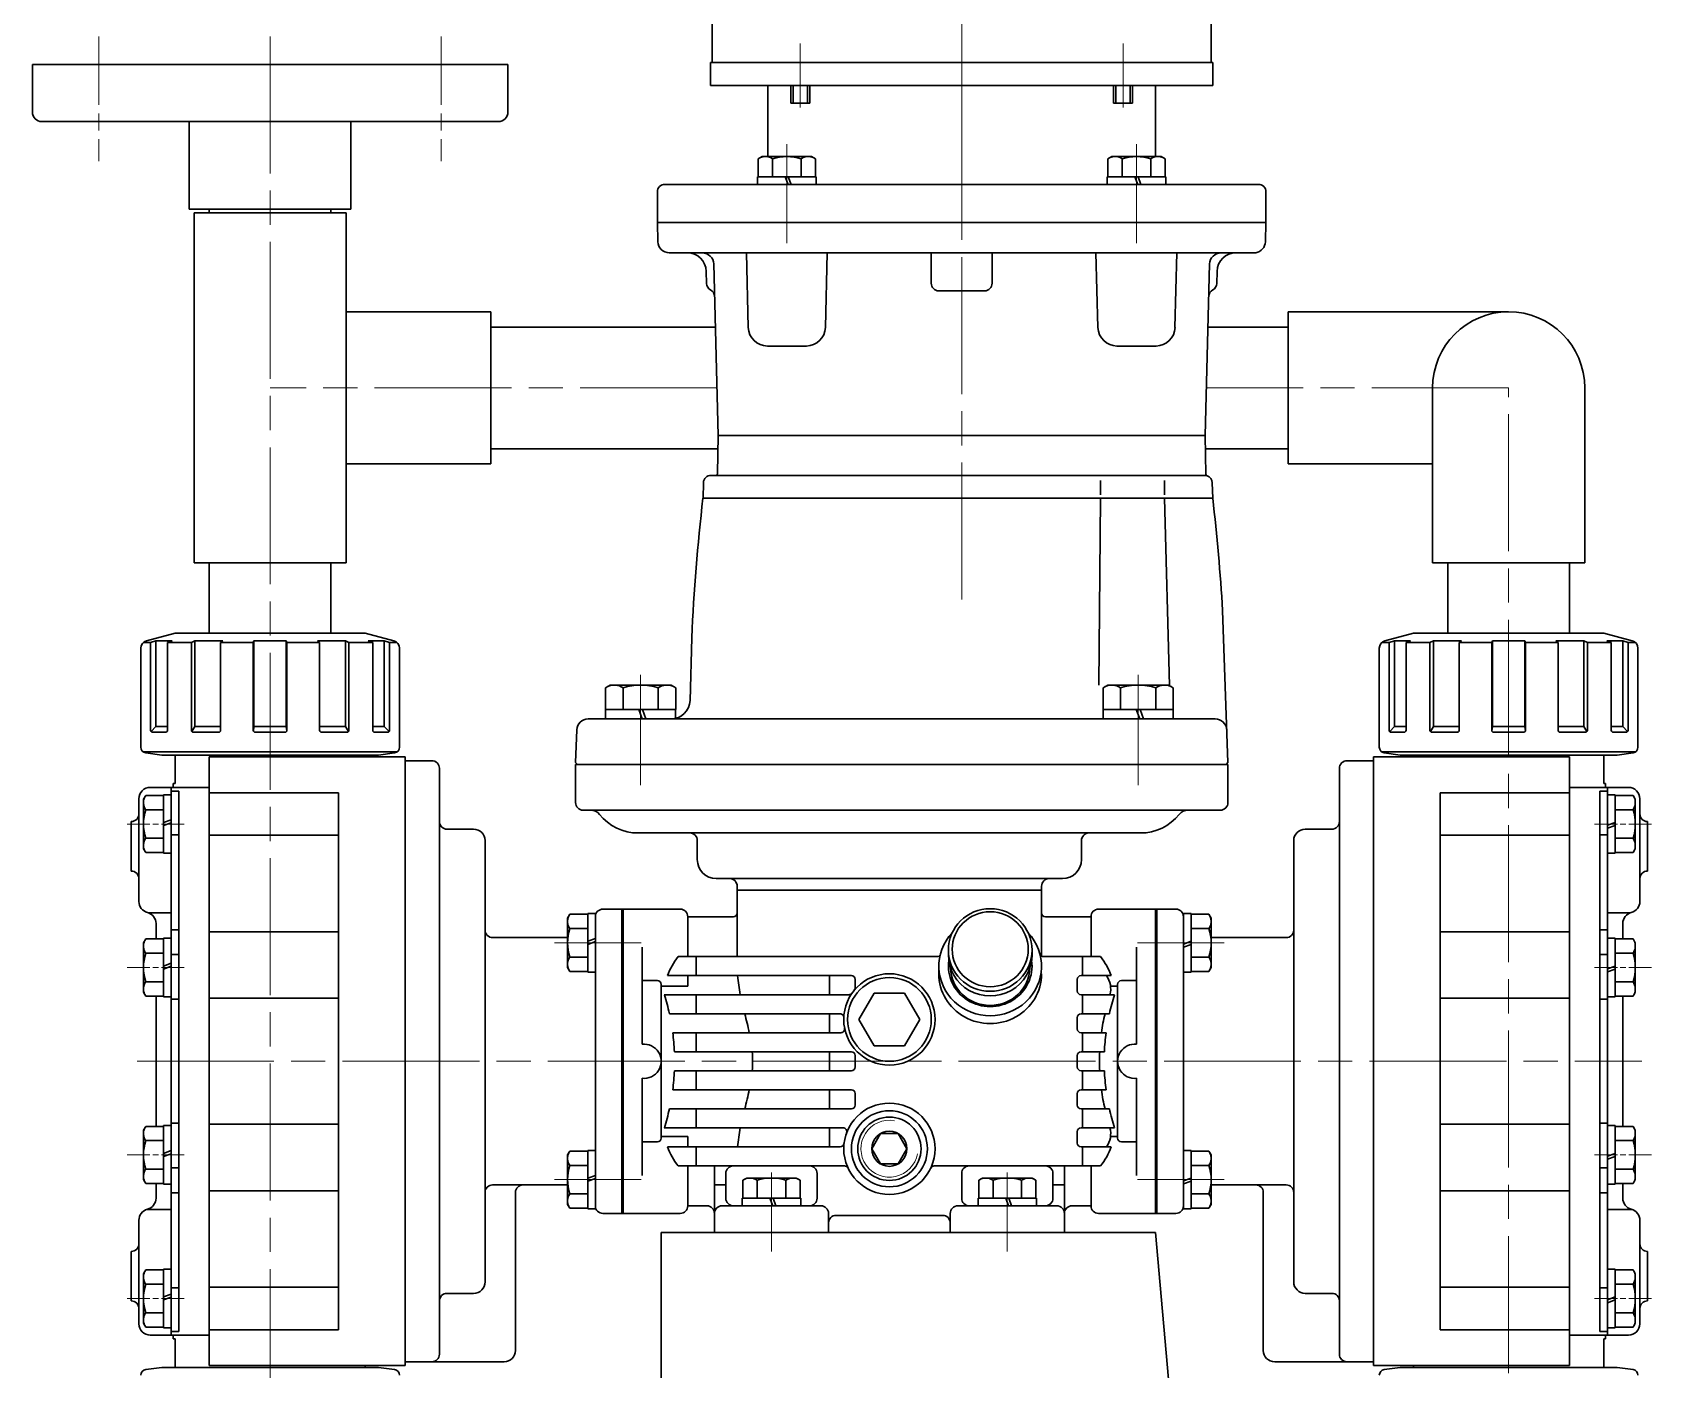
# Model space of a CAD drawing. Header units: millimetres. Extents: x 0 to 2100, y 0 to 1485.
# Drawn here: x 1195.4 to 1621.1, y 363.7 to 715.2 of the extents above; entities that cross this region are included whole.
import ezdxf

# ---------------------------------------------------------------- set-up
doc = ezdxf.new("R2010")
doc.units = ezdxf.units.MM
doc.linetypes.add('AM_ISO08W050', pattern=[18, 12, -1.5, 3, -1.5])
doc.linetypes.add('AM_ISO08W050x2', pattern=[9, 6, -0.75, 1.5, -0.75])
for name, color, linetype, lineweight in [('AM_1', 3, 'Continuous', 30), ('AM_2', 1, 'Continuous', 15), ('AM_7', 2, 'AM_ISO08W050', 15), ('AM_7N', 2, 'AM_ISO08W050', 15)]:
    doc.layers.add(name, color=color, linetype=linetype, lineweight=lineweight)

msp = doc.modelspace()

# ---------------------------------------------------------------- linework, layer by layer
at = {"layer": 'AM_1'}
for p, q in [((1374.08, 707.29), (1374.08, 833.29)), ((1505.28, 707.29), (1505.28, 719.29)), ((1195.38, 706.79), (1195.38, 694.29)), ((1195.38, 706.79), (1320.38, 706.79)), ((1320.38, 706.79), (1320.38, 694.29)), ((1373.68, 707.29), (1505.68, 707.29)), ((1373.68, 701.29), (1373.68, 707.29)), ((1505.68, 701.29), (1505.68, 707.29)), ((1373.68, 701.29), (1505.68, 701.29)), ((1388.68, 682.59), (1388.68, 701.29)), ((1394.75, 696.59), (1394.75, 701.29)), ((1395.35, 696.59), (1395.35, 701.29)), ((1399.15, 696.59), (1399.15, 701.29)), ((1399.75, 696.59), (1399.75, 701.29)), ((1479.6, 696.59), (1479.6, 701.29)), ((1480.2, 696.59), (1480.2, 701.29)), ((1484, 696.59), (1484, 701.29)), ((1484.6, 696.59), (1484.6, 701.29)), ((1490.68, 682.59), (1490.68, 701.29)), ((1394.75, 696.59), (1399.75, 696.59)), ((1484.6, 696.59), (1479.6, 696.59)), ((1197.88, 691.79), (1317.88, 691.79)), ((1236.63, 691.79), (1236.63, 668.79)), ((1279.13, 691.79), (1279.13, 668.79)), ((1386.21, 682.01), (1387.21, 682.59)), ((1386.21, 682.01), (1386.21, 677.29)), ((1400.21, 682.59), (1387.21, 682.59)), ((1389.96, 682.01), (1389.96, 677.29)), ((1397.47, 682.01), (1397.47, 677.29)), ((1401.22, 682.01), (1400.21, 682.59)), ((1401.22, 682.01), (1401.22, 677.29)), ((1478.13, 682.01), (1479.14, 682.59)), ((1478.13, 682.01), (1478.13, 677.29)), ((1492.14, 682.59), (1479.14, 682.59)), ((1481.88, 682.01), (1481.88, 677.29)), ((1489.39, 682.01), (1489.39, 677.29)), ((1493.15, 682.01), (1492.14, 682.59)), ((1493.15, 682.01), (1493.15, 677.29)), ((1386.01, 677.29), (1401.41, 677.29)), ((1386.01, 677.29), (1386.01, 675.29)), ((1401.22, 677.29), (1386.21, 677.29)), ((1393.31, 677.29), (1394.04, 675.29)), ((1394.11, 677.29), (1394.84, 675.29)), ((1401.41, 675.29), (1401.41, 677.29)), ((1477.94, 677.29), (1493.34, 677.29)), ((1477.94, 677.29), (1477.94, 675.29)), ((1493.15, 677.29), (1478.13, 677.29)), ((1485.24, 677.29), (1485.97, 675.29)), ((1486.04, 677.29), (1486.77, 675.29)), ((1493.34, 675.29), (1493.34, 677.29)), ((1359.68, 665.29), (1359.68, 673.29)), ((1361.68, 675.29), (1517.68, 675.29)), ((1386.01, 675.29), (1401.41, 675.29)), ((1477.94, 675.29), (1493.34, 675.29)), ((1519.68, 665.29), (1519.68, 673.29)), ((1236.63, 668.79), (1279.13, 668.79)), ((1241.88, 668.79), (1241.88, 667.79)), ((1273.88, 668.79), (1273.88, 667.79)), ((1237.88, 575.79), (1237.88, 667.79)), ((1277.88, 667.79), (1237.88, 667.79)), ((1277.88, 575.79), (1277.88, 667.79)), ((1359.68, 665.29), (1519.68, 665.29)), ((1359.81, 660.22), (1359.68, 665.29)), ((1359.68, 665.29), (1439.68, 665.29)), ((1519.68, 665.29), (1439.68, 665.29)), ((1519.54, 660.22), (1519.68, 665.29)), ((1516.81, 657.29), (1362.81, 657.29)), ((1383.59, 637.66), (1383.07, 657.29)), ((1403.84, 637.66), (1404.36, 657.29)), ((1431.68, 649.29), (1431.68, 657.29)), ((1447.68, 649.29), (1447.68, 657.29)), ((1475.51, 637.66), (1474.99, 657.29)), ((1495.76, 637.66), (1496.28, 657.29)), ((1372.63, 649.24), (1372.54, 652.42)), ((1374.5, 654.37), (1375.68, 609.29)), ((1504.86, 654.37), (1503.68, 609.29)), ((1506.73, 649.24), (1506.81, 652.42)), ((1445.68, 647.29), (1433.68, 647.29)), ((1315.88, 641.79), (1277.88, 641.79)), ((1315.88, 641.79), (1315.88, 601.79)), ((1583.48, 641.79), (1525.48, 641.79)), ((1525.48, 641.79), (1525.48, 601.79)), ((1374.93, 637.79), (1315.88, 637.79)), ((1525.48, 637.79), (1504.42, 637.79)), ((1388.59, 632.79), (1398.85, 632.79)), ((1480.51, 632.79), (1490.77, 632.79)), ((1563.48, 621.79), (1563.48, 575.79)), ((1603.48, 575.79), (1603.48, 621.79)), ((1375.68, 609.29), (1375.5, 599.29)), ((1375.68, 609.29), (1503.68, 609.29)), ((1503.68, 609.29), (1503.85, 599.15)), ((1375.62, 605.79), (1315.88, 605.79)), ((1525.48, 605.79), (1503.74, 605.79)), ((1315.88, 601.79), (1277.88, 601.79)), ((1563.48, 601.79), (1525.48, 601.79)), ((1371.78, 596.85), (1371.68, 592.79)), ((1373.78, 598.79), (1504.01, 598.79)), ((1476.17, 593.67), (1476.17, 597.42)), ((1492.99, 593.67), (1492.99, 597.42)), ((1505.68, 592.79), (1505.57, 596.83)), ((1505.68, 592.79), (1371.68, 592.79)), ((1476.17, 592.79), (1475.74, 543.69)), ((1492.99, 592.79), (1494.28, 543.58)), ((1277.88, 575.79), (1237.88, 575.79)), ((1241.88, 575.79), (1241.88, 557.29)), ((1273.88, 575.79), (1273.88, 557.29)), ((1563.48, 575.79), (1603.48, 575.79)), ((1567.48, 575.79), (1567.48, 557.29)), ((1599.48, 575.79), (1599.48, 557.29)), ((1509.66, 523.29), (1508.27, 563.23)), ((1224.59, 554.88), (1226.46, 554.88)), ((1232.88, 557.29), (1225.36, 555.28)), ((1227.85, 555.28), (1226.46, 554.88)), ((1226.46, 554.88), (1226.46, 531.79)), ((1227.85, 555.28), (1227.85, 532.79)), ((1232.09, 555.28), (1227.85, 555.28)), ((1232.09, 555.28), (1230.9, 554.88)), ((1230.9, 554.88), (1237.18, 554.88)), ((1230.9, 554.88), (1230.9, 531.79)), ((1282.88, 557.29), (1232.88, 557.29)), ((1237.18, 554.88), (1238.09, 555.28)), ((1237.18, 554.88), (1237.18, 531.79)), ((1238.09, 555.28), (1238.09, 532.79)), ((1245.44, 555.28), (1238.09, 555.28)), ((1244.87, 554.88), (1245.44, 555.28)), ((1244.87, 554.88), (1244.87, 531.79)), ((1253.44, 554.88), (1244.87, 554.88)), ((1253.63, 555.28), (1253.44, 554.88)), ((1253.44, 554.88), (1253.44, 531.79)), ((1253.63, 555.28), (1262.12, 555.28)), ((1253.63, 555.28), (1253.63, 532.79)), ((1262.12, 555.28), (1262.12, 532.79)), ((1262.12, 555.28), (1262.31, 554.88)), ((1262.31, 554.88), (1262.31, 531.79)), ((1262.31, 554.88), (1270.89, 554.88)), ((1270.31, 555.28), (1277.66, 555.28)), ((1270.89, 554.88), (1270.31, 555.28)), ((1270.89, 554.88), (1270.89, 531.79)), ((1277.66, 555.28), (1277.66, 532.79)), ((1278.57, 554.88), (1277.66, 555.28)), ((1284.85, 554.88), (1278.57, 554.88)), ((1278.57, 554.88), (1278.57, 531.79)), ((1282.88, 557.29), (1290.39, 555.28)), ((1283.66, 555.28), (1287.9, 555.28)), ((1283.66, 555.28), (1284.85, 554.88)), ((1284.85, 554.88), (1284.85, 531.79)), ((1287.9, 555.28), (1287.9, 532.79)), ((1287.9, 555.28), (1289.29, 554.88)), ((1291.16, 554.88), (1289.29, 554.88)), ((1289.29, 554.88), (1289.29, 531.79)), ((1368.28, 539.66), (1368.71, 556.12)), ((1550.19, 554.88), (1552.06, 554.88)), ((1558.48, 557.29), (1550.96, 555.28)), ((1553.45, 555.28), (1552.06, 554.88)), ((1552.06, 554.88), (1552.06, 531.79)), ((1553.45, 555.28), (1553.45, 532.79)), ((1557.69, 555.28), (1553.45, 555.28)), ((1557.69, 555.28), (1556.5, 554.88)), ((1556.5, 554.88), (1562.78, 554.88)), ((1556.5, 554.88), (1556.5, 531.79)), ((1608.48, 557.29), (1558.48, 557.29)), ((1562.78, 554.88), (1563.69, 555.28)), ((1562.78, 554.88), (1562.78, 531.79)), ((1563.69, 555.28), (1563.69, 532.79)), ((1571.04, 555.28), (1563.69, 555.28)), ((1570.47, 554.88), (1571.04, 555.28)), ((1570.47, 554.88), (1570.47, 531.79)), ((1579.04, 554.88), (1570.47, 554.88)), ((1579.23, 555.28), (1579.04, 554.88)), ((1579.04, 554.88), (1579.04, 531.79)), ((1579.23, 555.28), (1587.72, 555.28)), ((1579.23, 555.28), (1579.23, 532.79)), ((1587.72, 555.28), (1587.72, 532.79)), ((1587.72, 555.28), (1587.91, 554.88)), ((1587.91, 554.88), (1587.91, 531.79)), ((1587.91, 554.88), (1596.49, 554.88)), ((1595.91, 555.28), (1603.26, 555.28)), ((1596.49, 554.88), (1595.91, 555.28)), ((1596.49, 554.88), (1596.49, 531.79)), ((1603.26, 555.28), (1603.26, 532.79)), ((1604.17, 554.88), (1603.26, 555.28)), ((1610.45, 554.88), (1604.17, 554.88)), ((1604.17, 554.88), (1604.17, 531.79)), ((1608.48, 557.29), (1615.99, 555.28)), ((1609.26, 555.28), (1613.5, 555.28)), ((1609.26, 555.28), (1610.45, 554.88)), ((1610.45, 554.88), (1610.45, 531.79)), ((1613.5, 555.28), (1613.5, 532.79)), ((1613.5, 555.28), (1614.89, 554.88)), ((1616.76, 554.88), (1614.89, 554.88)), ((1614.89, 554.88), (1614.89, 531.79)), ((1223.88, 527.33), (1223.88, 553.35)), ((1291.88, 527.33), (1291.88, 553.35)), ((1549.48, 527.33), (1549.48, 553.35)), ((1617.48, 527.33), (1617.48, 553.35)), ((1346.03, 542.98), (1347.27, 543.69)), ((1346.03, 542.98), (1346.03, 537.29)), ((1347.27, 543.69), (1363.27, 543.69)), ((1350.65, 542.98), (1350.65, 537.29)), ((1359.89, 542.98), (1359.89, 537.29)), ((1364.51, 542.98), (1363.27, 543.69)), ((1364.51, 542.98), (1364.51, 537.29)), ((1476.84, 542.98), (1478.08, 543.69)), ((1476.84, 542.98), (1476.84, 537.29)), ((1478.08, 543.69), (1494.08, 543.69)), ((1481.46, 542.98), (1481.46, 537.29)), ((1490.71, 542.98), (1490.71, 537.29)), ((1495.32, 542.98), (1494.08, 543.69)), ((1495.32, 542.98), (1495.32, 537.29)), ((1364.51, 537.29), (1346.03, 537.29)), ((1346.07, 537.29), (1364.47, 537.29)), ((1346.07, 537.29), (1346.07, 534.79)), ((1354.77, 537.29), (1355.68, 534.79)), ((1355.77, 537.29), (1356.68, 534.79)), ((1364.47, 534.79), (1364.47, 537.29)), ((1495.32, 537.29), (1476.84, 537.29)), ((1476.88, 537.29), (1495.28, 537.29)), ((1476.88, 537.29), (1476.88, 534.79)), ((1485.58, 537.29), (1486.49, 534.79)), ((1486.58, 537.29), (1487.49, 534.79)), ((1495.28, 534.79), (1495.28, 537.29)), ((1227.85, 532.79), (1226.61, 531.45)), ((1230.9, 532.79), (1227.85, 532.79)), ((1238.09, 532.79), (1237.29, 531.48)), ((1244.87, 532.79), (1238.09, 532.79)), ((1253.63, 532.79), (1253.48, 531.6)), ((1262.12, 532.79), (1253.63, 532.79)), ((1262.12, 532.79), (1262.27, 531.6)), ((1270.89, 532.79), (1277.66, 532.79)), ((1277.66, 532.79), (1278.46, 531.48)), ((1284.85, 532.79), (1287.9, 532.79)), ((1287.9, 532.79), (1289.15, 531.45)), ((1506.36, 534.79), (1341.49, 534.79)), ((1346.07, 534.79), (1364.47, 534.79)), ((1476.88, 534.79), (1495.28, 534.79)), ((1553.45, 532.79), (1552.21, 531.45)), ((1556.5, 532.79), (1553.45, 532.79)), ((1563.69, 532.79), (1562.89, 531.48)), ((1570.47, 532.79), (1563.69, 532.79)), ((1579.23, 532.79), (1579.08, 531.6)), ((1587.72, 532.79), (1579.23, 532.79)), ((1587.72, 532.79), (1587.87, 531.6)), ((1596.49, 532.79), (1603.26, 532.79)), ((1603.26, 532.79), (1604.06, 531.48)), ((1610.45, 532.79), (1613.5, 532.79)), ((1613.5, 532.79), (1614.75, 531.45)), ((1230.4, 531.29), (1226.96, 531.29)), ((1244.37, 531.29), (1237.68, 531.29)), ((1253.94, 531.29), (1261.81, 531.29)), ((1271.39, 531.29), (1278.07, 531.29)), ((1285.35, 531.29), (1288.79, 531.29)), ((1338.19, 523.29), (1338.49, 531.9)), ((1556, 531.29), (1552.56, 531.29)), ((1569.97, 531.29), (1563.28, 531.29)), ((1579.54, 531.29), (1587.41, 531.29)), ((1596.99, 531.29), (1603.67, 531.29)), ((1610.95, 531.29), (1614.39, 531.29)), ((1291.21, 526.08), (1224.55, 526.08)), ((1229.38, 525.29), (1225.18, 525.85)), ((1286.38, 525.29), (1229.38, 525.29)), ((1232.88, 525.29), (1232.88, 517.79)), ((1241.88, 524.79), (1241.88, 364.79)), ((1293.38, 524.79), (1241.88, 524.79)), ((1282.88, 524.79), (1282.88, 525.29)), ((1286.38, 525.29), (1290.57, 525.85)), ((1293.38, 364.79), (1293.38, 524.79)), ((1293.38, 523.79), (1293.38, 365.79)), ((1293.38, 523.79), (1300.38, 523.79)), ((1547.98, 523.79), (1540.98, 523.79)), ((1547.98, 364.79), (1547.98, 524.79)), ((1547.98, 524.79), (1599.48, 524.79)), ((1547.98, 523.79), (1547.98, 365.79)), ((1616.81, 526.08), (1550.15, 526.08)), ((1554.98, 525.29), (1550.78, 525.85)), ((1611.98, 525.29), (1554.98, 525.29)), ((1558.48, 524.79), (1558.48, 525.29)), ((1599.48, 524.79), (1599.48, 364.79)), ((1608.48, 525.29), (1608.48, 517.79)), ((1611.98, 525.29), (1616.17, 525.85)), ((1302.38, 367.79), (1302.38, 521.79)), ((1509.68, 522.79), (1338.18, 522.79)), ((1338.18, 512.79), (1338.18, 522.79)), ((1338.19, 523.29), (1338.68, 522.79)), ((1338.68, 522.79), (1509.18, 522.79)), ((1509.66, 523.29), (1509.18, 522.79)), ((1509.68, 512.79), (1509.68, 522.79)), ((1538.98, 367.79), (1538.98, 521.79)), ((1226.38, 516.79), (1241.88, 516.79)), ((1231.88, 516.79), (1231.88, 372.79)), ((1231.88, 515.81), (1233.88, 515.81)), ((1232.38, 517.79), (1232.88, 517.79)), ((1232.38, 517.79), (1232.38, 516.79)), ((1233.88, 515.81), (1233.88, 373.78)), ((1241.88, 516.79), (1241.88, 372.79)), ((1241.88, 515.38), (1275.88, 515.38)), ((1275.88, 374.21), (1275.88, 515.38)), ((1565.48, 374.21), (1565.48, 515.38)), ((1599.48, 515.38), (1565.48, 515.38)), ((1614.98, 516.79), (1599.48, 516.79)), ((1599.48, 516.79), (1599.48, 372.79)), ((1607.48, 515.81), (1607.48, 373.78)), ((1609.48, 515.81), (1607.48, 515.81)), ((1608.98, 517.79), (1608.48, 517.79)), ((1608.98, 517.79), (1608.98, 516.79)), ((1609.48, 516.79), (1609.48, 372.79)), ((1223.38, 513.79), (1223.38, 486.79)), ((1225.16, 514.66), (1224.58, 513.65)), ((1224.58, 513.65), (1224.58, 500.65)), ((1225.16, 514.66), (1229.88, 514.66)), ((1225.16, 510.9), (1229.88, 510.9)), ((1231.88, 514.85), (1229.88, 514.85)), ((1229.88, 499.45), (1229.88, 514.85)), ((1229.88, 514.66), (1229.88, 499.64)), ((1231.88, 499.45), (1231.88, 514.85)), ((1609.48, 514.85), (1609.48, 499.45)), ((1611.48, 514.85), (1609.48, 514.85)), ((1611.48, 514.85), (1611.48, 499.45)), ((1611.48, 499.64), (1611.48, 514.66)), ((1616.19, 514.66), (1611.48, 514.66)), ((1616.19, 510.9), (1611.48, 510.9)), ((1616.19, 514.66), (1616.78, 513.65)), ((1616.78, 500.65), (1616.78, 513.65)), ((1617.98, 513.79), (1617.98, 486.79)), ((1221.38, 507.79), (1221.38, 494.79)), ((1229.88, 507.55), (1231.88, 508.28)), ((1229.88, 506.75), (1231.88, 507.48)), ((1507.68, 510.79), (1340.18, 510.79)), ((1611.48, 507.55), (1609.48, 506.82)), ((1611.48, 506.75), (1609.48, 506.02)), ((1619.98, 507.79), (1619.98, 494.79)), ((1225.16, 503.39), (1229.88, 503.39)), ((1231.88, 504.34), (1233.88, 504.34)), ((1241.88, 504.2), (1275.88, 504.2)), ((1304.38, 505.79), (1311.38, 505.79)), ((1314.38, 502.79), (1314.38, 386.79)), ((1354.63, 504.79), (1486.72, 504.79)), ((1370.18, 502.79), (1370.18, 497.79)), ((1471.18, 502.79), (1471.18, 497.79)), ((1526.98, 502.79), (1526.98, 386.79)), ((1536.98, 505.79), (1529.98, 505.79)), ((1599.48, 504.2), (1565.48, 504.2)), ((1609.48, 504.34), (1607.48, 504.34)), ((1616.19, 503.39), (1611.48, 503.39)), ((1225.16, 499.64), (1224.58, 500.65)), ((1225.16, 499.64), (1229.88, 499.64)), ((1229.88, 499.45), (1231.88, 499.45)), ((1609.48, 499.45), (1611.48, 499.45)), ((1616.19, 499.64), (1611.48, 499.64)), ((1616.19, 499.64), (1616.78, 500.65)), ((1466.18, 492.79), (1375.18, 492.79)), ((1380.68, 490.79), (1380.68, 489.79)), ((1380.68, 489.79), (1460.68, 489.79)), ((1460.68, 489.79), (1380.68, 489.79)), ((1380.68, 489.79), (1460.68, 489.79)), ((1380.68, 489.79), (1380.68, 472.29)), ((1380.68, 489.79), (1460.68, 489.79)), ((1460.68, 490.79), (1460.68, 489.79)), ((1460.68, 489.79), (1460.68, 472.29)), ((1231.88, 483.79), (1225.93, 483.79)), ((1336.66, 483.42), (1336.08, 482.42)), ((1336.08, 482.42), (1336.08, 469.42)), ((1336.66, 483.42), (1341.38, 483.42)), ((1343.38, 483.62), (1341.38, 483.62)), ((1341.38, 468.22), (1341.38, 483.62)), ((1341.38, 483.42), (1341.38, 468.41)), ((1343.38, 468.22), (1343.38, 483.62)), ((1343.38, 482.79), (1343.38, 480.79)), ((1343.38, 480.79), (1343.38, 482.79)), ((1343.38, 406.79), (1343.38, 482.79)), ((1345.38, 484.79), (1350.38, 484.79)), ((1350.38, 484.79), (1350.68, 484.79)), ((1350.38, 404.79), (1350.38, 484.79)), ((1350.68, 484.79), (1365.68, 484.79)), ((1350.68, 484.79), (1365.68, 484.79)), ((1350.68, 404.79), (1350.68, 484.79)), ((1367.68, 482.79), (1379.68, 482.79)), ((1367.68, 472.29), (1367.68, 482.79)), ((1473.68, 482.79), (1461.68, 482.79)), ((1473.68, 482.79), (1473.68, 472.29)), ((1475.68, 484.79), (1490.68, 484.79)), ((1490.98, 484.79), (1490.68, 484.79)), ((1490.68, 404.79), (1490.68, 484.79)), ((1490.98, 404.79), (1490.98, 484.79)), ((1495.98, 484.79), (1490.98, 484.79)), ((1497.98, 483.62), (1497.98, 468.22)), ((1499.98, 483.62), (1497.98, 483.62)), ((1497.98, 482.79), (1497.98, 480.79)), ((1497.98, 480.79), (1497.98, 482.79)), ((1497.98, 406.79), (1497.98, 482.79)), ((1499.98, 483.62), (1499.98, 468.22)), ((1499.98, 468.41), (1499.98, 483.42)), ((1504.69, 483.42), (1499.98, 483.42)), ((1504.69, 483.42), (1505.28, 482.42)), ((1505.28, 469.42), (1505.28, 482.42)), ((1609.48, 483.79), (1615.42, 483.79)), ((1225.16, 476.93), (1224.58, 475.92)), ((1225.16, 476.93), (1229.88, 476.93)), ((1227.88, 476.89), (1227.88, 480.98)), ((1231.88, 477.12), (1229.88, 477.12)), ((1229.88, 461.72), (1229.88, 477.12)), ((1229.88, 476.93), (1229.88, 461.91)), ((1233.88, 479.36), (1231.88, 479.36)), ((1231.88, 461.72), (1231.88, 477.12)), ((1241.88, 478.83), (1275.88, 478.83)), ((1316.38, 477.29), (1336.08, 477.29)), ((1336.66, 479.67), (1341.38, 479.67)), ((1341.38, 476.32), (1343.38, 477.04)), ((1504.69, 479.67), (1499.98, 479.67)), ((1524.98, 477.29), (1505.2, 477.29)), ((1599.48, 478.83), (1565.48, 478.83)), ((1607.48, 479.36), (1609.48, 479.36)), ((1609.48, 477.12), (1609.48, 461.72)), ((1611.48, 477.12), (1609.48, 477.12)), ((1611.48, 477.12), (1611.48, 461.72)), ((1611.48, 461.91), (1611.48, 476.93)), ((1616.19, 476.93), (1611.48, 476.93)), ((1613.48, 476.89), (1613.48, 480.98)), ((1616.19, 476.93), (1616.78, 475.92)), ((1224.58, 475.92), (1224.58, 462.92)), ((1225.16, 473.17), (1229.88, 473.17)), ((1233.88, 472.84), (1231.88, 472.84)), ((1341.38, 475.52), (1343.38, 476.24)), ((1355.68, 474.79), (1355.68, 449.27)), ((1436.18, 474.03), (1436.18, 472.81)), ((1458.18, 474.03), (1458.18, 472.81)), ((1485.68, 449.27), (1485.68, 474.79)), ((1499.98, 476.32), (1497.98, 475.59)), ((1499.98, 475.52), (1497.98, 474.79)), ((1607.48, 472.84), (1609.48, 472.84)), ((1616.19, 473.17), (1611.48, 473.17)), ((1616.78, 462.92), (1616.78, 475.92)), ((1229.88, 469.82), (1231.88, 470.55)), ((1229.88, 469.02), (1231.88, 469.75)), ((1336.66, 468.41), (1336.08, 469.42)), ((1336.66, 472.16), (1341.38, 472.16)), ((1336.66, 468.41), (1341.38, 468.41)), ((1433.52, 472.29), (1365.15, 472.29)), ((1369.9, 467.29), (1369.9, 472.29)), ((1433.68, 469.79), (1433.68, 467.73)), ((1476.21, 472.29), (1460.83, 472.29)), ((1471.46, 467.29), (1471.46, 472.29)), ((1504.69, 472.16), (1499.98, 472.16)), ((1504.69, 468.41), (1499.98, 468.41)), ((1504.69, 468.41), (1505.28, 469.42)), ((1611.48, 469.82), (1609.48, 469.09)), ((1611.48, 469.02), (1609.48, 468.29)), ((1225.16, 465.66), (1229.88, 465.66)), ((1341.38, 468.22), (1343.38, 468.22)), ((1359.68, 465.99), (1355.68, 465.99)), ((1360.68, 424.6), (1360.68, 464.99)), ((1360.68, 464.54), (1367.68, 464.54)), ((1410.68, 467.29), (1362.36, 467.29)), ((1367.68, 467.29), (1367.68, 464.54)), ((1404.91, 462.29), (1404.91, 467.29)), ((1411.68, 464.1), (1411.68, 466.29)), ((1470.08, 463.29), (1470.08, 466.29)), ((1478.99, 467.29), (1471.08, 467.29)), ((1480.68, 464.54), (1478.83, 464.54)), ((1480.68, 424.6), (1480.68, 464.99)), ((1481.68, 465.99), (1485.68, 465.99)), ((1497.98, 468.22), (1499.98, 468.22)), ((1616.19, 465.66), (1611.48, 465.66)), ((1225.16, 461.91), (1224.58, 462.92)), ((1225.16, 461.91), (1229.88, 461.91)), ((1227.88, 427.64), (1227.88, 461.88)), ((1229.88, 461.72), (1231.88, 461.72)), ((1233.88, 461.1), (1231.88, 461.1)), ((1275.88, 461.36), (1241.88, 461.36)), ((1410.06, 462.29), (1361.51, 462.29)), ((1369.9, 457.29), (1369.9, 462.29)), ((1416.68, 462.72), (1412.68, 455.79)), ((1424.68, 462.72), (1416.68, 462.72)), ((1428.68, 455.79), (1424.68, 462.72)), ((1479.84, 462.29), (1471.08, 462.29)), ((1471.46, 457.29), (1471.46, 462.29)), ((1565.48, 461.36), (1599.48, 461.36)), ((1607.48, 461.1), (1609.48, 461.1)), ((1609.48, 461.72), (1611.48, 461.72)), ((1616.19, 461.91), (1611.48, 461.91)), ((1613.48, 427.64), (1613.48, 461.88)), ((1616.19, 461.91), (1616.78, 462.92)), ((1407.69, 457.29), (1362.83, 457.29)), ((1404.91, 452.29), (1404.91, 457.29)), ((1412.68, 455.79), (1416.68, 448.87)), ((1424.68, 448.87), (1428.68, 455.79)), ((1470.08, 453.29), (1470.08, 456.29)), ((1478.52, 457.29), (1471.08, 457.29)), ((1407.92, 452.29), (1363.71, 452.29)), ((1369.9, 447.29), (1369.9, 452.29)), ((1477.65, 452.29), (1471.08, 452.29)), ((1471.46, 447.29), (1471.46, 452.29)), ((1410.68, 447.29), (1364.16, 447.29)), ((1404.91, 442.29), (1404.91, 447.29)), ((1416.68, 448.87), (1424.68, 448.87)), ((1477.2, 447.29), (1471.08, 447.29)), ((1411.68, 443.29), (1411.68, 446.29)), ((1470.08, 443.29), (1470.08, 446.29)), ((1355.68, 440.32), (1355.68, 414.79)), ((1410.68, 442.29), (1364.16, 442.29)), ((1369.9, 437.29), (1369.9, 442.29)), ((1477.2, 442.29), (1471.08, 442.29)), ((1471.46, 437.29), (1471.46, 442.29)), ((1485.68, 414.79), (1485.68, 440.32)), ((1410.68, 437.29), (1363.71, 437.29)), ((1404.91, 432.29), (1404.91, 437.29)), ((1411.68, 433.29), (1411.68, 436.29)), ((1470.08, 433.29), (1470.08, 436.29)), ((1477.65, 437.29), (1471.08, 437.29)), ((1410.68, 432.29), (1362.83, 432.29)), ((1369.9, 427.29), (1369.9, 432.29)), ((1478.52, 432.29), (1471.08, 432.29)), ((1471.46, 427.29), (1471.46, 432.29)), ((1225.16, 427.68), (1224.58, 426.67)), ((1224.58, 426.67), (1224.58, 413.67)), ((1225.16, 427.68), (1229.88, 427.68)), ((1231.88, 427.87), (1229.88, 427.87)), ((1229.88, 412.47), (1229.88, 427.87)), ((1229.88, 427.68), (1229.88, 412.66)), ((1233.88, 428.49), (1231.88, 428.49)), ((1231.88, 412.47), (1231.88, 427.87)), ((1275.88, 428.23), (1241.88, 428.23)), ((1408.48, 427.29), (1361.51, 427.29)), ((1404.91, 422.29), (1404.91, 427.29)), ((1418.37, 425.79), (1416.06, 421.79)), ((1422.99, 425.79), (1418.37, 425.79)), ((1425.3, 421.79), (1422.99, 425.79)), ((1470.08, 423.29), (1470.08, 426.29)), ((1479.84, 427.29), (1471.08, 427.29)), ((1565.48, 428.23), (1599.48, 428.23)), ((1607.48, 428.49), (1609.48, 428.49)), ((1609.48, 427.87), (1609.48, 412.47)), ((1611.48, 427.87), (1609.48, 427.87)), ((1611.48, 427.87), (1611.48, 412.47)), ((1611.48, 412.66), (1611.48, 427.68)), ((1616.19, 427.68), (1611.48, 427.68)), ((1616.19, 427.68), (1616.78, 426.67)), ((1616.78, 413.67), (1616.78, 426.67)), ((1225.16, 423.92), (1229.88, 423.92)), ((1359.68, 423.6), (1355.68, 423.6)), ((1360.68, 425.05), (1367.68, 425.05)), ((1407.76, 422.29), (1362.36, 422.29)), ((1367.68, 425.05), (1367.68, 422.29)), ((1369.9, 422.29), (1369.9, 417.29)), ((1416.06, 421.79), (1418.37, 417.79)), ((1422.99, 417.79), (1425.3, 421.79)), ((1478.99, 422.29), (1471.08, 422.29)), ((1471.46, 422.29), (1471.46, 417.29)), ((1480.68, 425.05), (1478.83, 425.05)), ((1481.68, 423.6), (1485.68, 423.6)), ((1616.19, 423.92), (1611.48, 423.92)), ((1229.88, 420.57), (1231.88, 421.3)), ((1229.88, 419.77), (1231.88, 420.5)), ((1336.66, 421.18), (1336.08, 420.17)), ((1336.08, 420.17), (1336.08, 407.17)), ((1336.66, 421.18), (1341.38, 421.18)), ((1336.66, 417.43), (1341.38, 417.43)), ((1343.38, 421.37), (1341.38, 421.37)), ((1341.38, 405.97), (1341.38, 421.37)), ((1341.38, 421.18), (1341.38, 406.16)), ((1343.38, 405.97), (1343.38, 421.37)), ((1408.9, 417.29), (1365.15, 417.29)), ((1367.68, 406.79), (1367.68, 417.29)), ((1374.68, 399.79), (1374.68, 417.29)), ((1418.37, 417.79), (1422.99, 417.79)), ((1476.21, 417.29), (1432.46, 417.29)), ((1466.68, 417.29), (1466.68, 399.79)), ((1473.68, 417.29), (1473.68, 406.79)), ((1497.98, 421.37), (1497.98, 405.97)), ((1499.98, 421.37), (1497.98, 421.37)), ((1499.98, 421.37), (1499.98, 405.97)), ((1499.98, 406.16), (1499.98, 421.18)), ((1504.69, 421.18), (1499.98, 421.18)), ((1504.69, 417.43), (1499.98, 417.43)), ((1504.69, 421.18), (1505.28, 420.17)), ((1505.28, 407.17), (1505.28, 420.17)), ((1611.48, 420.57), (1609.48, 419.84)), ((1611.48, 419.77), (1609.48, 419.04)), ((1225.16, 412.66), (1224.58, 413.67)), ((1225.16, 416.41), (1229.88, 416.41)), ((1233.88, 416.75), (1231.88, 416.75)), ((1341.38, 414.07), (1343.38, 414.8)), ((1341.38, 413.27), (1343.38, 414)), ((1377.68, 415.29), (1377.68, 408.79)), ((1382.17, 413.51), (1383.18, 414.09)), ((1382.17, 413.51), (1382.17, 408.79)), ((1396.18, 414.09), (1383.18, 414.09)), ((1385.92, 413.51), (1385.92, 408.79)), ((1393.43, 413.51), (1393.43, 408.79)), ((1397.18, 413.51), (1396.18, 414.09)), ((1397.18, 413.51), (1397.18, 408.79)), ((1401.68, 415.29), (1401.68, 408.79)), ((1439.68, 415.29), (1439.68, 408.79)), ((1444.17, 413.51), (1445.18, 414.09)), ((1444.17, 413.51), (1444.17, 408.79)), ((1458.18, 414.09), (1445.18, 414.09)), ((1447.92, 413.51), (1447.92, 408.79)), ((1455.43, 413.51), (1455.43, 408.79)), ((1459.18, 413.51), (1458.18, 414.09)), ((1459.18, 413.51), (1459.18, 408.79)), ((1463.68, 415.29), (1463.68, 408.79)), ((1499.98, 414.07), (1497.98, 413.34)), ((1499.98, 413.27), (1497.98, 412.54)), ((1607.48, 416.75), (1609.48, 416.75)), ((1616.19, 416.41), (1611.48, 416.41)), ((1616.19, 412.66), (1616.78, 413.67)), ((1225.16, 412.66), (1229.88, 412.66)), ((1227.88, 408.79), (1227.88, 412.63)), ((1229.88, 412.47), (1231.88, 412.47)), ((1233.88, 410.23), (1231.88, 410.23)), ((1241.88, 410.76), (1275.88, 410.76)), ((1316.38, 412.29), (1324.38, 412.29)), ((1322.38, 410.29), (1322.38, 368.79)), ((1324.38, 412.29), (1336.08, 412.29)), ((1336.66, 409.92), (1341.38, 409.92)), ((1343.38, 406.79), (1343.38, 408.79)), ((1343.38, 408.79), (1343.38, 406.79)), ((1377.68, 412.29), (1374.68, 412.29)), ((1381.98, 408.79), (1397.38, 408.79)), ((1381.98, 408.79), (1381.98, 406.79)), ((1397.18, 408.79), (1382.17, 408.79)), ((1389.28, 408.79), (1390, 406.79)), ((1390.08, 408.79), (1390.8, 406.79)), ((1397.38, 406.79), (1397.38, 408.79)), ((1443.98, 408.79), (1459.38, 408.79)), ((1443.98, 408.79), (1443.98, 406.79)), ((1459.18, 408.79), (1444.17, 408.79)), ((1451.28, 408.79), (1452, 406.79)), ((1452.08, 408.79), (1452.8, 406.79)), ((1459.38, 406.79), (1459.38, 408.79)), ((1463.68, 412.29), (1466.68, 412.29)), ((1497.98, 406.79), (1497.98, 408.79)), ((1497.98, 408.79), (1497.98, 406.79)), ((1504.69, 409.92), (1499.98, 409.92)), ((1516.98, 412.29), (1505.28, 412.29)), ((1524.98, 412.29), (1516.98, 412.29)), ((1518.98, 410.29), (1518.98, 368.79)), ((1599.48, 410.76), (1565.48, 410.76)), ((1607.48, 410.23), (1609.48, 410.23)), ((1609.48, 412.47), (1611.48, 412.47)), ((1616.19, 412.66), (1611.48, 412.66)), ((1613.48, 408.79), (1613.48, 412.63)), ((1225.32, 405.79), (1231.88, 405.79)), ((1336.66, 406.16), (1336.08, 407.17)), ((1336.66, 406.16), (1341.38, 406.16)), ((1341.38, 405.97), (1343.38, 405.97)), ((1345.38, 404.79), (1350.38, 404.79)), ((1350.38, 404.79), (1350.68, 404.79)), ((1350.68, 404.79), (1365.68, 404.79)), ((1367.68, 406.79), (1372.68, 406.79)), ((1402.68, 406.79), (1376.68, 406.79)), ((1381.98, 406.79), (1397.38, 406.79)), ((1404.68, 404.79), (1404.68, 399.79)), ((1436.68, 404.79), (1436.68, 399.79)), ((1464.68, 406.79), (1438.68, 406.79)), ((1443.98, 406.79), (1459.38, 406.79)), ((1473.68, 406.79), (1468.68, 406.79)), ((1475.68, 404.79), (1490.68, 404.79)), ((1490.98, 404.79), (1490.68, 404.79)), ((1495.98, 404.79), (1490.98, 404.79)), ((1497.98, 405.97), (1499.98, 405.97)), ((1504.69, 406.16), (1499.98, 406.16)), ((1504.69, 406.16), (1505.28, 407.17)), ((1616.03, 405.79), (1609.48, 405.79)), ((1223.38, 402.98), (1223.38, 375.79)), ((1434.68, 404.29), (1406.68, 404.29)), ((1617.98, 402.98), (1617.98, 375.79)), ((1360.68, 399.79), (1490.68, 399.79)), ((1360.68, 174.79), (1360.68, 399.79)), ((1404.68, 399.79), (1374.68, 399.79)), ((1404.68, 399.79), (1374.68, 399.79)), ((1466.68, 399.79), (1436.68, 399.79)), ((1466.68, 399.79), (1436.68, 399.79)), ((1490.68, 399.79), (1500.39, 288.73)), ((1221.38, 394.79), (1221.38, 381.79)), ((1619.98, 394.79), (1619.98, 381.79)), ((1225.16, 389.95), (1224.58, 388.94)), ((1224.58, 388.94), (1224.58, 375.94)), ((1225.16, 389.95), (1229.88, 389.95)), ((1231.88, 390.14), (1229.88, 390.14)), ((1229.88, 374.74), (1229.88, 390.14)), ((1229.88, 389.95), (1229.88, 374.93)), ((1231.88, 374.74), (1231.88, 390.14)), ((1609.48, 390.14), (1609.48, 374.74)), ((1611.48, 390.14), (1609.48, 390.14)), ((1611.48, 390.14), (1611.48, 374.74)), ((1611.48, 374.93), (1611.48, 389.95)), ((1616.19, 389.95), (1611.48, 389.95)), ((1616.19, 389.95), (1616.78, 388.94)), ((1616.78, 375.94), (1616.78, 388.94)), ((1225.16, 386.19), (1229.88, 386.19)), ((1229.88, 382.84), (1231.88, 383.57)), ((1231.88, 385.25), (1233.88, 385.25)), ((1241.88, 385.39), (1275.88, 385.39)), ((1304.38, 383.79), (1311.38, 383.79)), ((1536.98, 383.79), (1529.98, 383.79)), ((1599.48, 385.39), (1565.48, 385.39)), ((1609.48, 385.25), (1607.48, 385.25)), ((1616.19, 386.19), (1611.48, 386.19)), ((1229.88, 382.04), (1231.88, 382.77)), ((1611.48, 382.84), (1609.48, 382.11)), ((1611.48, 382.04), (1609.48, 381.31)), ((1225.16, 374.93), (1224.58, 375.94)), ((1225.16, 378.69), (1229.88, 378.69)), ((1225.16, 374.93), (1229.88, 374.93)), ((1229.88, 374.74), (1231.88, 374.74)), ((1609.48, 374.74), (1611.48, 374.74)), ((1616.19, 378.69), (1611.48, 378.69)), ((1616.19, 374.93), (1611.48, 374.93)), ((1616.19, 374.93), (1616.78, 375.94)), ((1241.88, 372.79), (1226.38, 372.79)), ((1231.88, 373.78), (1233.88, 373.78)), ((1232.38, 371.79), (1232.38, 372.79)), ((1232.38, 371.79), (1232.88, 371.79)), ((1232.88, 364.29), (1232.88, 371.79)), ((1241.88, 374.21), (1275.88, 374.21)), ((1599.48, 374.21), (1565.48, 374.21)), ((1599.48, 372.79), (1614.98, 372.79)), ((1609.48, 373.78), (1607.48, 373.78)), ((1608.48, 364.29), (1608.48, 371.79)), ((1608.98, 371.79), (1608.48, 371.79)), ((1608.98, 371.79), (1608.98, 372.79)), ((1229.38, 364.29), (1225.18, 363.74)), ((1229.38, 364.29), (1286.38, 364.29)), ((1293.38, 364.79), (1241.88, 364.79)), ((1282.88, 364.79), (1282.88, 364.29)), ((1286.38, 364.29), (1290.57, 363.74)), ((1293.38, 365.79), (1300.38, 365.79)), ((1300.38, 365.79), (1319.38, 365.79)), ((1540.98, 365.79), (1521.98, 365.79)), ((1547.98, 365.79), (1540.98, 365.79)), ((1547.98, 364.79), (1599.48, 364.79)), ((1554.98, 364.29), (1550.78, 363.74)), ((1611.98, 364.29), (1554.98, 364.29)), ((1558.48, 364.79), (1558.48, 364.29)), ((1611.98, 364.29), (1616.17, 363.74))]:
    msp.add_line(p, q, dxfattribs=at)
for centre, radius in [((1420.68, 455.79), 12), ((1420.68, 455.79), 11), ((1420.68, 421.79), 12), ((1420.68, 421.79), 10), ((1420.68, 421.79), 8.33), ((1420.68, 421.79), 4.62)]:
    msp.add_circle(centre, radius, dxfattribs=at)
for centre, radius, start, end in [((1197.88, 694.29), 2.5, 180, 270), ((1317.88, 694.29), 2.5, 270, 0), ((1388.08, 679.28), 3.32, 55.5531, 115.5531), ((1393.71, 670.18), 12.41, 72.3875, 107.6125), ((1399.35, 679.28), 3.32, 64.4469, 124.4469), ((1480.01, 679.28), 3.32, 55.5531, 115.5531), ((1485.64, 670.18), 12.41, 72.3875, 107.6125), ((1491.27, 679.28), 3.32, 64.4469, 124.4469), ((1361.68, 673.29), 2, 90, 180), ((1517.68, 673.29), 2, 0, 90), ((1362.81, 660.29), 3, 181.5, 270), ((1516.54, 660.29), 3, 278.3157, 358.4997), ((1367.54, 652.29), 5, 1.4993, 90), ((1371.5, 654.29), 3, 1.4991, 90), ((1507.86, 654.29), 3, 90, 178.5003), ((1511.81, 652.29), 5, 90, 178.5007), ((1517.27, 655.35), 2, 98.3154, 103.1664), ((1374.62, 649.29), 2, 181.499, 241.5772), ((1372.72, 645.78), 2, 1.4991, 61.5766), ((1433.68, 649.29), 2, 180, 270), ((1445.68, 649.29), 2, 270, 0), ((1506.63, 645.78), 2, 118.4236, 178.5006), ((1504.73, 649.29), 2, 298.424, 358.501), ((1583.48, 621.79), 20, 0, 180), ((1388.59, 637.79), 5, 181.5004, 270), ((1398.85, 637.79), 5, 270, 358.4993), ((1480.51, 637.79), 5, 181.4998, 270), ((1490.77, 637.79), 5, 270, 358.4998), ((1373.78, 596.79), 2, 90, 178.5), ((1375, 599.3), 0.5, 270.0547, 359), ((1504.35, 599.16), 0.5, 181, 251.7695), ((1503.57, 596.78), 2, 1.5, 71.7695), ((1898.15, 531.79), 530, 173.3909, 177.3692), ((979.2, 531.79), 530, 3.4012, 6.6091), ((1225.88, 553.35), 2, 105, 180), ((1289.88, 553.35), 2, 0, 75), ((1551.48, 553.35), 2, 105, 180), ((1615.48, 553.35), 2, 0, 75), ((1348.34, 539.61), 4.08, 55.5531, 115.5531), ((1355.27, 528.42), 15.27, 72.3875, 107.6125), ((1362.2, 539.61), 4.08, 64.4469, 124.4469), ((1479.15, 539.61), 4.08, 55.5531, 115.5531), ((1486.08, 528.42), 15.27, 72.3875, 107.6125), ((1493.01, 539.61), 4.08, 64.4469, 124.4469), ((1363.28, 539.79), 5, 270, 358.4994), ((1341.49, 531.79), 3, 90, 178), ((1506.36, 531.79), 3, 1.9991, 90), ((1226.96, 531.79), 0.5, 180, 270), ((1230.4, 531.79), 0.5, 270, 0), ((1237.68, 531.79), 0.5, 180, 270), ((1244.37, 531.79), 0.5, 270, 0), ((1253.94, 531.79), 0.5, 180, 270), ((1261.81, 531.79), 0.5, 270, 0), ((1271.39, 531.79), 0.5, 180, 270), ((1278.07, 531.79), 0.5, 270, 0), ((1285.35, 531.79), 0.5, 180, 270), ((1288.79, 531.79), 0.5, 270, 0), ((1552.56, 531.79), 0.5, 180, 270), ((1556, 531.79), 0.5, 270, 0), ((1563.28, 531.79), 0.5, 180, 270), ((1569.97, 531.79), 0.5, 270, 0), ((1579.54, 531.79), 0.5, 180, 270), ((1587.41, 531.79), 0.5, 270, 0), ((1596.99, 531.79), 0.5, 180, 270), ((1603.67, 531.79), 0.5, 270, 0), ((1610.95, 531.79), 0.5, 180, 270), ((1614.39, 531.79), 0.5, 270, 0), ((1225.38, 527.33), 1.5, 180, 262.5), ((1290.38, 527.33), 1.5, 277.5, 0), ((1300.38, 521.79), 2, 0, 90), ((1540.98, 521.79), 2, 90, 180), ((1550.98, 527.33), 1.5, 180, 262.5), ((1615.98, 527.33), 1.5, 277.5, 0), ((1226.38, 513.79), 3, 90, 180), ((1614.98, 513.79), 3, 0, 90), ((1227.89, 512.78), 3.32, 154.4469, 214.4469), ((1236.99, 507.15), 12.41, 162.3875, 197.6125), ((1340.18, 512.79), 2, 180, 270), ((1507.68, 512.79), 2, 270, 0), ((1613.46, 512.78), 3.32, 325.5531, 25.5531), ((1604.37, 507.15), 12.41, 342.3875, 17.6125), ((1221.38, 509.79), 2, 270, 0), ((1304.38, 507.79), 2, 180, 270), ((1342.14, 507.79), 3, 38.6822, 90), ((1354.63, 517.79), 13, 218.6822, 270), ((1486.72, 517.79), 13, 270, 321.3178), ((1499.21, 507.79), 3, 90, 141.3178), ((1536.98, 507.79), 2, 270, 0), ((1619.98, 509.79), 2, 180, 270), ((1227.89, 501.52), 3.32, 145.5531, 205.5531), ((1311.38, 502.79), 3, 0, 90), ((1368.18, 502.79), 2, 0, 90), ((1473.18, 502.79), 2, 90, 180), ((1529.98, 502.79), 3, 90, 180), ((1613.46, 501.52), 3.32, 334.4469, 34.4469), ((1221.38, 492.79), 2, 0, 90), ((1375.18, 497.79), 5, 180, 270), ((1466.18, 497.79), 5, 270, 0), ((1619.98, 492.79), 2, 90, 180), ((1378.68, 490.79), 2, 0, 90), ((1462.68, 490.79), 2, 90, 180), ((1226.38, 486.79), 3, 180, 255.5225), ((1614.98, 486.79), 3, 284.4775, 0), ((1224.88, 480.98), 3, 0, 75.5225), ((1339.39, 481.55), 3.32, 154.4469, 214.4469), ((1345.38, 482.79), 2, 90, 180), ((1365.68, 482.79), 2, 0, 90), ((1379.68, 483.79), 1, 270, 0), ((1461.68, 483.79), 1, 180, 270), ((1475.68, 482.79), 2, 90, 180), ((1495.98, 482.79), 2, 0, 90), ((1501.96, 481.55), 3.32, 325.5531, 25.5531), ((1616.48, 480.98), 3, 104.4775, 180), ((1316.38, 479.29), 2, 180, 270), ((1348.49, 475.92), 12.41, 162.3875, 197.6125), ((1492.87, 475.92), 12.41, 342.3875, 17.6125), ((1524.98, 479.29), 2, 270, 0), ((1227.89, 475.05), 3.32, 154.4469, 214.4469), ((1236.99, 469.42), 12.41, 162.3875, 197.6125), ((1433.52, 472.79), 0.5, 270, 346.7796), ((1460.83, 472.79), 0.5, 193.2204, 270), ((1613.46, 475.05), 3.32, 325.5531, 25.5531), ((1604.37, 469.42), 12.41, 342.3875, 17.6125), ((1339.39, 470.28), 3.32, 145.5531, 205.5531), ((1378.53, 461.57), 17.15, 141.3048, 160.5086), ((1462.82, 461.57), 17.15, 19.4914, 38.6952), ((1501.96, 470.28), 3.32, 334.4469, 34.4469), ((1227.89, 463.79), 3.32, 145.5531, 205.5531), ((1359.68, 464.99), 1, 0, 90), ((1410.68, 466.29), 1, 0, 90), ((1410.68, 464.1), 1, 320.2849, 0), ((1471.08, 466.29), 1, 90, 180), ((1472.67, 463.82), 6.19, 345.7263, 34.1081), ((1481.68, 464.99), 1, 90, 180), ((1613.46, 463.79), 3.32, 334.4469, 34.4469), ((1304.07, 444.42), 60.16, 12.3541, 17.2815), ((1410.06, 463.29), 1, 270, 324.7656), ((1471.08, 463.29), 1, 180, 270), ((1537.29, 444.42), 60.16, 162.7185, 167.6459), ((1407.69, 456.29), 1, 357.7958, 90), ((1471.08, 456.29), 1, 90, 180), ((1505.93, 449.39), 29.63, 164.5333, 174.3811), ((1304.07, 444.42), 60.16, 2.7354, 7.518), ((1407.92, 453.29), 1, 270, 11.0875), ((1471.08, 453.29), 1, 180, 270), ((1537.29, 444.42), 60.16, 172.482, 177.2646), ((1356.18, 444.79), 4.5, 263.6206, 96.3794), ((1410.68, 446.29), 1, 0, 90), ((1471.08, 446.29), 1, 90, 180), ((1528.71, 444.79), 52.79, 177.2858, 182.7142), ((1485.18, 444.79), 4.5, 83.6206, 276.3794), ((1410.68, 443.29), 1, 270, 0), ((1471.08, 443.29), 1, 180, 270), ((1304.07, 445.16), 60.16, 352.482, 357.2646), ((1537.29, 445.16), 60.16, 182.7354, 187.518), ((1410.68, 436.29), 1, 0, 90), ((1471.08, 436.29), 1, 90, 180), ((1505.93, 440.19), 29.63, 185.6189, 195.4667), ((1304.07, 445.16), 60.16, 342.7185, 347.6459), ((1410.68, 433.29), 1, 270, 0), ((1471.08, 433.29), 1, 180, 270), ((1537.29, 445.16), 60.16, 192.3541, 197.2815), ((1227.89, 425.8), 3.32, 154.4469, 214.4469), ((1408.48, 426.29), 1, 339.7478, 90), ((1471.08, 426.29), 1, 90, 180), ((1472.67, 425.77), 6.19, 325.8919, 14.2737), ((1613.46, 425.8), 3.32, 325.5531, 25.5531), ((1236.99, 420.17), 12.41, 162.3875, 197.6125), ((1359.68, 424.6), 1, 270, 0), ((1378.53, 428.02), 17.15, 199.4914, 218.6952), ((1407.76, 423.29), 1, 270, 353.3742), ((1471.08, 423.29), 1, 180, 270), ((1462.82, 428.02), 17.15, 321.3048, 340.5086), ((1481.68, 424.6), 1, 180, 270), ((1604.37, 420.17), 12.41, 342.3875, 17.6125), ((1339.39, 419.3), 3.32, 154.4469, 214.4469), ((1348.49, 413.67), 12.41, 162.3875, 197.6125), ((1379.68, 415.29), 2, 90, 180), ((1399.68, 415.29), 2, 0, 90), ((1408.9, 416.29), 1, 25.029, 90), ((1432.46, 416.29), 1, 90, 154.971), ((1441.68, 415.29), 2, 90, 180), ((1461.68, 415.29), 2, 0, 90), ((1501.96, 419.3), 3.32, 325.5531, 25.5531), ((1492.87, 413.67), 12.41, 342.3875, 17.6125), ((1227.89, 414.54), 3.32, 145.5531, 205.5531), ((1384.05, 410.78), 3.32, 55.5531, 115.5531), ((1389.68, 401.68), 12.41, 72.3875, 107.6125), ((1395.31, 410.78), 3.32, 64.4469, 124.4469), ((1446.05, 410.78), 3.32, 55.5531, 115.5531), ((1451.68, 401.68), 12.41, 72.3875, 107.6125), ((1457.31, 410.78), 3.32, 64.4469, 124.4469), ((1613.46, 414.54), 3.32, 334.4469, 34.4469), ((1224.88, 408.79), 3, 284.4775, 0), ((1316.38, 410.29), 2, 90, 180), ((1324.38, 410.29), 2, 90, 180), ((1339.39, 408.04), 3.32, 145.5531, 205.5531), ((1379.68, 408.79), 2, 180, 270), ((1399.68, 408.79), 2, 270, 0), ((1441.68, 408.79), 2, 180, 270), ((1461.68, 408.79), 2, 270, 0), ((1501.96, 408.04), 3.32, 334.4469, 34.4469), ((1516.98, 410.29), 2, 0, 90), ((1524.98, 410.29), 2, 0, 90), ((1616.48, 408.79), 3, 180, 255.5225), ((1226.38, 402.98), 3, 104.4775, 180), ((1345.38, 406.79), 2, 180, 270), ((1365.68, 406.79), 2, 270, 0), ((1372.68, 404.79), 2, 0, 90), ((1376.68, 404.79), 2, 90, 180), ((1402.68, 404.79), 2, 0, 90), ((1438.68, 404.79), 2, 90, 180), ((1464.68, 404.79), 2, 0, 90), ((1468.68, 404.79), 2, 90, 180), ((1475.68, 406.79), 2, 180, 270), ((1495.98, 406.79), 2, 270, 0), ((1614.98, 402.98), 3, 0, 75.5225), ((1406.68, 402.29), 2, 90, 180), ((1434.68, 402.29), 2, 0, 90), ((1221.38, 396.79), 2, 270, 0), ((1619.98, 396.79), 2, 180, 270), ((1227.89, 388.07), 3.32, 154.4469, 214.4469), ((1613.46, 388.07), 3.32, 325.5531, 25.5531), ((1236.99, 382.44), 12.41, 162.3875, 197.6125), ((1304.38, 381.79), 2, 90, 180), ((1311.38, 386.79), 3, 270, 0), ((1529.98, 386.79), 3, 180, 270), ((1536.98, 381.79), 2, 0, 90), ((1604.37, 382.44), 12.41, 342.3875, 17.6125), ((1221.38, 379.79), 2, 0, 90), ((1619.98, 379.79), 2, 90, 180), ((1226.38, 375.79), 3, 180, 270), ((1227.89, 376.81), 3.32, 145.5531, 205.5531), ((1614.98, 375.79), 3, 270, 0), ((1613.46, 376.81), 3.32, 334.4469, 34.4469), ((1300.38, 367.79), 2, 270, 0), ((1319.38, 368.79), 3, 270, 0), ((1521.98, 368.79), 3, 180, 270), ((1540.98, 367.79), 2, 180, 270), ((1225.38, 362.25), 1.5, 97.5, 180), ((1290.38, 362.25), 1.5, 0, 82.5), ((1550.98, 362.25), 1.5, 97.5, 180), ((1615.98, 362.25), 1.5, 0, 82.5)]:
    msp.add_arc(centre, radius, start, end, dxfattribs=at)
for centre, major_axis, ratio in [((1447.18, 474.03), (-11, 0), 0.98697), ((1447.18, 474.23), (-10, 0), 0.984808)]:
    msp.add_ellipse(centre, major_axis=major_axis, ratio=ratio, dxfattribs=at)
for centre, major_axis, ratio, start_param, end_param in [((1447.18, 469.79), (-13.5, 0), 0.965926, 5.546258, 10.161705), ((1447.18, 472.81), (-11, 0), 0.98697, 0, 3.141593), ((1447.18, 469.79), (-11, 0), 0.965926, 6.142193, 9.565771), ((1447.18, 469.54), (-10.42, 0), 0.965926, 6.302997, 9.404966), ((1447.18, 467.73), (-13.5, 0), 0.965926, 0, 3.141593)]:
    msp.add_ellipse(centre, major_axis=major_axis, ratio=ratio, start_param=start_param, end_param=end_param, dxfattribs=at)
for points in [[(1380.75, 467.29), (1380.94, 465.62), (1381.14, 463.95), (1381.45, 462.29)], [(1382.65, 457.29), (1383.08, 455.63), (1383.49, 453.97), (1383.85, 452.29)], [(1384.62, 447.29), (1384.69, 446.46), (1384.77, 444.79), (1384.69, 443.13), (1384.62, 442.29)], [(1383.85, 437.29), (1383.49, 435.62), (1383.08, 433.95), (1382.65, 432.29)], [(1381.45, 427.29), (1381.14, 425.64), (1380.94, 423.97), (1380.75, 422.29)]]:
    msp.add_open_spline(points, degree=3, dxfattribs=at)
at = {"layer": 'AM_2'}
msp.add_arc((1420.68, 421.79), 7.48, 79.9998, 349.9999, dxfattribs=at)
at = {"layer": 'AM_7', "ltscale": 3}
for p, q in [((1439.68, 566.16), (1439.68, 907.7)), ((1439.68, 897.29), (1439.68, 665.29)), ((1257.88, 714.16), (1257.88, 308.95)), ((1397.25, 695.49), (1397.25, 712.29)), ((1482.1, 695.49), (1482.1, 712.29)), ((1393.71, 685.88), (1393.71, 659.79)), ((1485.64, 685.88), (1485.64, 659.79)), ((1375.35, 621.79), (1257.88, 621.79)), ((1583.48, 621.79), (1504, 621.79)), ((1583.48, 308.85), (1583.48, 621.79)), ((1355.27, 517.4), (1355.27, 546.39)), ((1486.08, 517.4), (1486.08, 546.39)), ((1332.65, 475.92), (1355.46, 475.92)), ((1508.7, 475.92), (1485.89, 475.92)), ((1222.88, 444.79), (1618.48, 444.79)), ((1332.65, 413.67), (1355.46, 413.67)), ((1389.68, 415.52), (1389.68, 394.79)), ((1451.68, 415.52), (1451.68, 394.79)), ((1508.7, 413.67), (1485.89, 413.67))]:
    msp.add_line(p, q, dxfattribs=at)
at = {"layer": 'AM_7', "linetype": 'AM_ISO08W050x2', "ltscale": 3}
for p, q in [((1212.88, 714.16), (1212.88, 681.34)), ((1302.88, 714.16), (1302.88, 681.34))]:
    msp.add_line(p, q, dxfattribs=at)
at = {"layer": 'AM_7N', "linetype": 'AM_ISO08W050x2'}
for p, q in [((1220.29, 507.15), (1235.57, 507.15)), ((1621.06, 507.15), (1605.79, 507.15)), ((1220.29, 469.42), (1235.57, 469.42)), ((1621.06, 469.42), (1605.79, 469.42)), ((1220.29, 420.17), (1235.57, 420.17)), ((1621.06, 420.17), (1605.79, 420.17)), ((1220.29, 382.44), (1235.57, 382.44)), ((1621.06, 382.44), (1605.79, 382.44))]:
    msp.add_line(p, q, dxfattribs=at)

doc.saveas('drawing.dxf')
